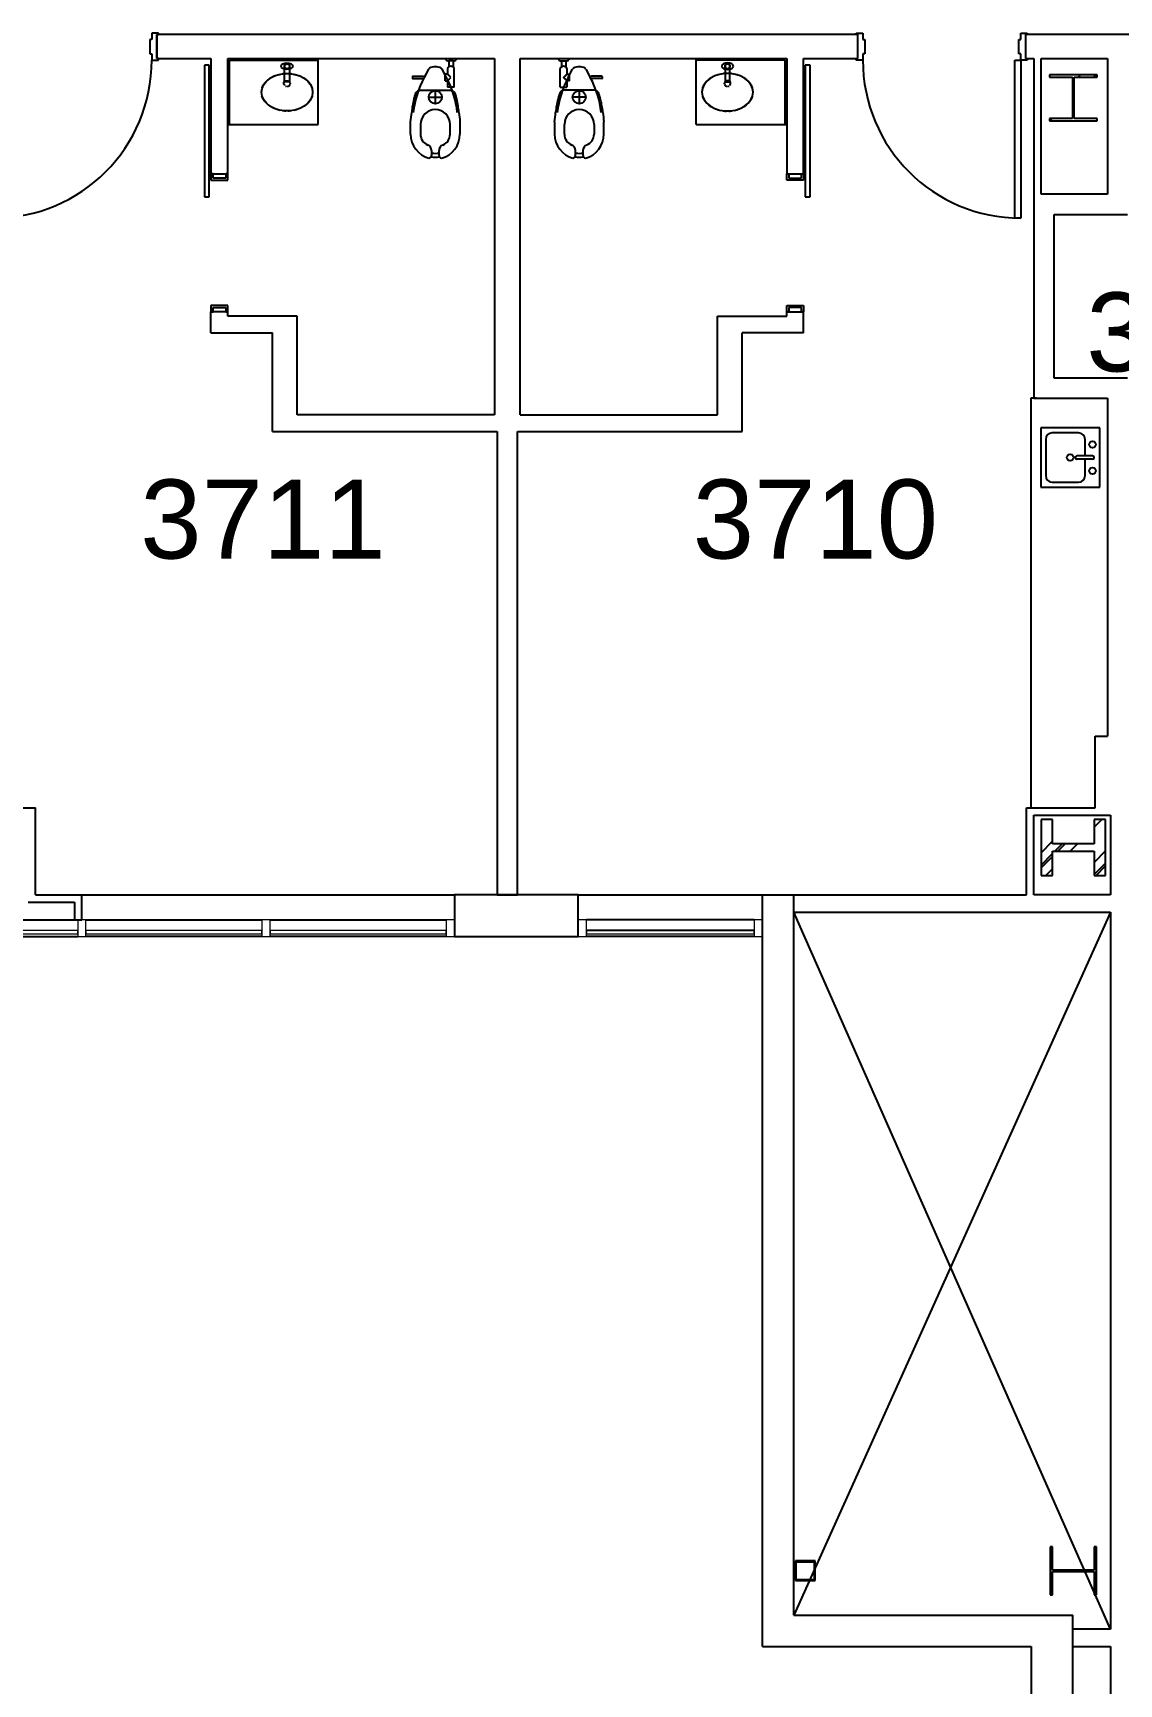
# Model space of a CAD drawing. Header units: inches. Extents: x -1169 to 5569, y -44 to 4300.
# Drawn here: x 1539 to 1869, y 2866 to 3368 of the extents above; entities that cross this region are included whole.
import ezdxf

# ---------------------------------------------------------------- set-up
doc = ezdxf.new("R2010")
doc.units = ezdxf.units.IN
doc.header["$LTSCALE"] = 96
doc.header["$MEASUREMENT"] = 0
for name, color, linetype in [('A-ANNO-ROOM', 4, 'CONTINUOUS'), ('A-COLS', 5, 'CONTINUOUS'), ('A-DOOR', 2, 'CONTINUOUS'), ('A-FLOR-CASE', 3, 'CONTINUOUS'), ('A-FLOR-PFIX', 2, 'CONTINUOUS'), ('A-GLAZ', 2, 'CONTINUOUS'), ('A-SHAFT', 1, 'CONTINUOUS'), ('A-WALL-FULL', 6, 'CONTINUOUS')]:
    doc.layers.add(name, color=color, linetype=linetype)
doc.styles.add('Arial', font='arial.ttf')

msp = doc.modelspace()

# ---------------------------------------------------------------- linework, layer by layer
at = {"layer": 'A-COLS'}
for p, q in [((1862.09, 3354.87), (1847.57, 3354.87)), ((1847.57, 3354.87), (1847.57, 3354.16)), ((1847.57, 3354.16), (1854.61, 3354.16)), ((1854.61, 3354.16), (1854.61, 3341.56)), ((1854.61, 3352.43), (1855.05, 3352.87)), ((1855.05, 3341.56), (1855.05, 3354.16)), ((1855.05, 3354.16), (1862.09, 3354.16)), ((1856.34, 3354.16), (1857.05, 3354.87)), ((1860.95, 3354.16), (1861.66, 3354.87)), ((1862.09, 3354.16), (1862.09, 3354.87)), ((1854.61, 3347.82), (1855.05, 3348.26)), ((1854.61, 3341.56), (1847.57, 3341.56)), ((1847.57, 3341.56), (1847.57, 3340.85)), ((1847.64, 3340.85), (1848.35, 3341.56)), ((1862.09, 3341.56), (1855.05, 3341.56)), ((1862.09, 3340.85), (1862.09, 3341.56)), ((1847.57, 3340.85), (1862.09, 3340.85)), ((1862.04, 3340.85), (1862.09, 3340.9)), ((1848.52, 3128.58), (1845.02, 3128.58)), ((1845.02, 3128.58), (1845.02, 3111.58)), ((1848.52, 3121.17), (1848.52, 3128.58)), ((1864.62, 3128.58), (1861.12, 3128.58)), ((1861.12, 3128.58), (1861.12, 3121.17)), ((1861.12, 3126.25), (1863.45, 3128.58)), ((1864.62, 3111.58), (1864.62, 3128.58)), ((1845.02, 3118.49), (1848.52, 3121.99)), ((1861.12, 3121.17), (1848.52, 3121.17)), ((1849.25, 3118.98), (1851.44, 3121.17)), ((1850.12, 3118.98), (1852.31, 3121.17)), ((1853.85, 3118.98), (1856.04, 3121.17)), ((1845.02, 3114.75), (1848.52, 3118.25)), ((1845.02, 3113.88), (1848.52, 3117.38)), ((1848.52, 3111.58), (1848.52, 3118.98)), ((1848.52, 3118.98), (1861.12, 3118.98)), ((1861.12, 3115.58), (1864.62, 3119.08)), ((1861.12, 3118.98), (1861.12, 3111.58)), ((1861.12, 3111.85), (1864.62, 3115.35)), ((1845.02, 3111.58), (1848.52, 3111.58)), ((1846.45, 3111.58), (1848.52, 3113.65)), ((1861.12, 3111.58), (1864.62, 3111.58)), ((1861.72, 3111.58), (1864.62, 3114.48)), ((1848.53, 2907.59), (1847.82, 2907.59)), ((1847.82, 2907.59), (1847.82, 2893.07)), ((1847.82, 2903.87), (1848.53, 2904.58)), ((1848.53, 2900.55), (1848.53, 2907.59)), ((1861.84, 2907.59), (1861.13, 2907.59)), ((1861.13, 2907.59), (1861.13, 2900.55)), ((1861.13, 2906.52), (1861.84, 2907.23)), ((1861.84, 2893.07), (1861.84, 2907.59)), ((1776.33, 2903.33), (1770.33, 2903.33)), ((1770.33, 2903.33), (1770.33, 2897.33)), ((1770.33, 2902.41), (1770.62, 2902.7)), ((1770.62, 2897.62), (1770.62, 2903.04)), ((1770.62, 2903.04), (1776.04, 2903.04)), ((1770.96, 2903.04), (1771.25, 2903.33)), ((1776.04, 2903.04), (1776.04, 2897.62)), ((1776.33, 2897.33), (1776.33, 2903.33)), ((1861.13, 2900.55), (1848.53, 2900.55)), ((1848.53, 2893.07), (1848.53, 2900.11)), ((1848.53, 2900.11), (1861.13, 2900.11)), ((1854.72, 2900.11), (1855.16, 2900.55)), ((1858.46, 2900.11), (1858.9, 2900.55)), ((1859.33, 2900.11), (1859.77, 2900.55)), ((1861.13, 2902.78), (1861.84, 2903.49)), ((1861.13, 2901.91), (1861.84, 2902.62)), ((1861.13, 2900.11), (1861.13, 2893.07)), ((1770.33, 2897.33), (1776.33, 2897.33)), ((1776.04, 2897.62), (1770.62, 2897.62)), ((1775.91, 2897.33), (1776.33, 2897.74)), ((1861.13, 2898.17), (1861.84, 2898.88)), ((1847.82, 2893.21), (1848.53, 2893.92)), ((1847.82, 2893.07), (1848.53, 2893.07)), ((1861.13, 2893.07), (1861.84, 2893.07))]:
    msp.add_line(p, q, dxfattribs=at)
at = {"layer": 'A-DOOR'}
for p, q in [((1576.7, 3367.58), (1574.7, 3367.58)), ((1574.7, 3367.58), (1574.7, 3365.64)), ((1576.2, 3359.83), (1576.2, 3367.08)), ((1576.2, 3367.08), (1576.7, 3367.08)), ((1576.7, 3367.08), (1576.7, 3367.58)), ((1788.83, 3367.58), (1790.83, 3367.58)), ((1788.83, 3367.08), (1788.83, 3367.58)), ((1789.33, 3367.08), (1788.83, 3367.08)), ((1789.33, 3359.83), (1789.33, 3367.08)), ((1790.83, 3367.58), (1790.83, 3365.64)), ((1838.83, 3367.58), (1840.83, 3367.58)), ((1838.83, 3365.64), (1838.83, 3367.58)), ((1840.33, 3367.08), (1840.33, 3359.83)), ((1840.83, 3367.08), (1840.33, 3367.08)), ((1840.83, 3367.58), (1840.83, 3367.08)), ((1574.7, 3365.64), (1574.08, 3365.64)), ((1574.08, 3365.64), (1574.08, 3361.26)), ((1574.08, 3361.26), (1574.7, 3361.26)), ((1574.7, 3361.26), (1574.7, 3359.33)), ((1790.83, 3365.64), (1791.45, 3365.64)), ((1790.83, 3361.26), (1790.83, 3359.33)), ((1791.45, 3361.26), (1790.83, 3361.26)), ((1791.45, 3365.64), (1791.45, 3361.26)), ((1838.21, 3365.64), (1838.83, 3365.64)), ((1838.21, 3361.26), (1838.21, 3365.64)), ((1838.83, 3361.26), (1838.21, 3361.26)), ((1838.83, 3359.33), (1838.83, 3361.26)), ((1574.7, 3359.33), (1576.7, 3359.33)), ((1576.7, 3359.83), (1576.2, 3359.83)), ((1576.7, 3359.33), (1576.7, 3359.83)), ((1592.2, 3357.83), (1590.7, 3357.83)), ((1590.7, 3357.83), (1590.7, 3317.83)), ((1592.2, 3317.83), (1592.2, 3357.83)), ((1774.83, 3357.83), (1773.33, 3357.83)), ((1773.33, 3357.83), (1773.33, 3317.83)), ((1774.83, 3317.83), (1774.83, 3357.83)), ((1788.83, 3359.83), (1789.33, 3359.83)), ((1788.83, 3359.33), (1788.83, 3359.83)), ((1790.83, 3359.33), (1788.83, 3359.33)), ((1837.08, 3359.33), (1838.83, 3359.33)), ((1837.08, 3311.33), (1837.08, 3359.33)), ((1840.83, 3359.33), (1838.83, 3359.33)), ((1838.83, 3359.33), (1838.83, 3311.33)), ((1840.33, 3359.83), (1840.83, 3359.83)), ((1840.83, 3359.83), (1840.83, 3359.33)), ((1593.33, 3324.83), (1592.7, 3324.83)), ((1592.7, 3324.83), (1592.7, 3322.83)), ((1592.7, 3322.83), (1597.83, 3322.83)), ((1593.33, 3323.45), (1593.33, 3324.83)), ((1597.2, 3323.45), (1593.33, 3323.45)), ((1597.83, 3324.83), (1597.2, 3324.83)), ((1597.2, 3324.83), (1597.2, 3323.45)), ((1597.83, 3322.83), (1597.83, 3324.83)), ((1767.7, 3324.83), (1768.33, 3324.83)), ((1767.7, 3322.83), (1767.7, 3324.83)), ((1772.83, 3322.83), (1767.7, 3322.83)), ((1768.33, 3324.83), (1768.33, 3323.45)), ((1768.33, 3323.45), (1772.2, 3323.45)), ((1772.2, 3324.83), (1772.83, 3324.83)), ((1772.2, 3323.45), (1772.2, 3324.83)), ((1772.83, 3324.83), (1772.83, 3322.83)), ((1590.7, 3317.83), (1592.2, 3317.83)), ((1773.33, 3317.83), (1774.83, 3317.83)), ((1838.83, 3311.33), (1837.08, 3311.33)), ((1597.83, 3284.83), (1592.7, 3284.83)), ((1592.7, 3284.83), (1592.7, 3282.83)), ((1592.7, 3282.83), (1593.33, 3282.83)), ((1593.33, 3282.83), (1593.33, 3284.2)), ((1593.33, 3284.2), (1597.2, 3284.2)), ((1597.2, 3284.2), (1597.2, 3282.83)), ((1597.2, 3282.83), (1597.83, 3282.83)), ((1597.83, 3282.83), (1597.83, 3284.83)), ((1767.7, 3282.83), (1767.7, 3284.83)), ((1767.7, 3284.83), (1772.83, 3284.83)), ((1768.33, 3282.83), (1767.7, 3282.83)), ((1772.2, 3284.2), (1768.33, 3284.2)), ((1768.33, 3284.2), (1768.33, 3282.83)), ((1772.2, 3282.83), (1772.2, 3284.2)), ((1772.83, 3282.83), (1772.2, 3282.83)), ((1772.83, 3284.83), (1772.83, 3282.83))]:
    msp.add_line(p, q, dxfattribs=at)
for centre, start, end in [((1526.7, 3359.33), 270, 0), ((1838.83, 3359.33), 180, 270)]:
    msp.add_arc(centre, 48, start, end, dxfattribs=at)
at = {"layer": 'A-FLOR-CASE'}
for p, q in [((1843.58, 3256.58), (1841.95, 3256.58)), ((1841.95, 3256.58), (1841.95, 3132.14)), ((1865.2, 3256.58), (1865.2, 3156.14))]:
    msp.add_line(p, q, dxfattribs=at)
at = {"layer": 'A-FLOR-PFIX'}
for p, q in [((1598.33, 3339.83), (1598.33, 3359.33)), ((1598.33, 3359.33), (1625.33, 3359.33)), ((1615.08, 3352.72), (1615.08, 3357.47)), ((1616.58, 3357.47), (1616.58, 3352.72)), ((1625.33, 3339.83), (1625.33, 3359.83)), ((1658.85, 3356.55), (1657.52, 3354.08)), ((1664.26, 3354.08), (1662.93, 3356.55)), ((1664.09, 3359.83), (1664.09, 3359.47)), ((1664.64, 3356.83), (1664.64, 3355.08)), ((1665.02, 3359.08), (1665.02, 3357.26)), ((1666.27, 3359.08), (1665.02, 3359.08)), ((1666.27, 3359.08), (1666.27, 3357.26)), ((1666.64, 3351.08), (1666.64, 3356.83)), ((1667.2, 3359.83), (1667.2, 3359.47)), ((1698.34, 3359.83), (1698.34, 3359.47)), ((1698.89, 3351.08), (1698.89, 3356.83)), ((1699.27, 3359.08), (1699.27, 3357.26)), ((1699.27, 3359.08), (1700.52, 3359.08)), ((1700.52, 3359.08), (1700.52, 3357.26)), ((1700.89, 3356.83), (1700.89, 3355.08)), ((1701.27, 3354.08), (1702.6, 3356.55)), ((1701.45, 3359.83), (1701.45, 3359.47)), ((1706.68, 3356.55), (1708.01, 3354.08)), ((1740.2, 3339.83), (1740.2, 3359.83)), ((1767.2, 3359.33), (1740.2, 3359.33)), ((1748.95, 3357.47), (1748.95, 3352.72)), ((1750.45, 3352.72), (1750.45, 3357.47)), ((1767.2, 3339.83), (1767.2, 3359.33)), ((1608.22, 3350.77), (1608.72, 3351.9)), ((1608.72, 3351.9), (1609.53, 3352.94)), ((1609.53, 3352.94), (1610.62, 3353.83)), ((1610.62, 3353.83), (1611.94, 3354.53)), ((1611.94, 3354.53), (1613.42, 3355.02)), ((1613.42, 3355.02), (1615.01, 3355.26)), ((1614.87, 3352.55), (1615.05, 3352.9)), ((1614.87, 3352.07), (1614.87, 3352.55)), ((1615.15, 3351.59), (1614.87, 3352.07)), ((1615.01, 3355.26), (1616.64, 3355.26)), ((1615.05, 3352.9), (1615.22, 3353.04)), ((1616.58, 3352.72), (1615.08, 3352.72)), ((1615.22, 3353.04), (1616.14, 3353.03)), ((1616.14, 3353.03), (1616.66, 3352.67)), ((1616.64, 3355.26), (1618.23, 3355.02)), ((1616.66, 3352.67), (1616.82, 3352.27)), ((1616.82, 3352.27), (1616.81, 3352.12)), ((1618.23, 3355.02), (1619.72, 3354.53)), ((1619.72, 3354.53), (1621.03, 3353.83)), ((1621.03, 3353.83), (1622.12, 3352.94)), ((1622.12, 3352.94), (1622.94, 3351.9)), ((1622.94, 3351.9), (1623.44, 3350.77)), ((1653.93, 3354.35), (1653.93, 3353.8)), ((1654.03, 3354.43), (1657.18, 3354.43)), ((1654.03, 3353.72), (1657.18, 3353.72)), ((1657.79, 3354.69), (1657.79, 3354.58)), ((1663.93, 3355.13), (1663.69, 3355.13)), ((1664.64, 3355.08), (1663.89, 3355.08)), ((1663.89, 3354.94), (1663.89, 3355.08)), ((1663.89, 3354.78), (1663.89, 3354.94)), ((1663.89, 3354.34), (1663.89, 3354.78)), ((1663.89, 3353.82), (1663.89, 3354.34)), ((1663.89, 3353.58), (1663.89, 3353.82)), ((1663.89, 3353.37), (1663.89, 3353.58)), ((1663.89, 3353.08), (1663.89, 3353.37)), ((1663.89, 3353.08), (1664.64, 3353.08)), ((1664.64, 3353.08), (1664.64, 3351.08)), ((1664.77, 3351.08), (1664.64, 3351.08)), ((1665.14, 3351.08), (1664.77, 3351.08)), ((1665.38, 3351.08), (1665.14, 3351.08)), ((1665.64, 3351.08), (1665.38, 3351.08)), ((1665.9, 3351.08), (1665.64, 3351.08)), ((1666.35, 3351.08), (1665.9, 3351.08)), ((1666.64, 3351.08), (1666.35, 3351.08)), ((1698.89, 3351.08), (1699.18, 3351.08)), ((1699.18, 3351.08), (1699.63, 3351.08)), ((1699.63, 3351.08), (1699.89, 3351.08)), ((1699.89, 3351.08), (1700.15, 3351.08)), ((1700.15, 3351.08), (1700.39, 3351.08)), ((1700.39, 3351.08), (1700.76, 3351.08)), ((1700.76, 3351.08), (1700.89, 3351.08)), ((1700.89, 3355.08), (1701.64, 3355.08)), ((1701.64, 3353.08), (1700.89, 3353.08)), ((1700.89, 3353.08), (1700.89, 3351.08)), ((1701.6, 3355.13), (1701.84, 3355.13)), ((1701.64, 3354.94), (1701.64, 3355.08)), ((1701.64, 3354.78), (1701.64, 3354.94)), ((1701.64, 3354.34), (1701.64, 3354.78)), ((1701.64, 3353.82), (1701.64, 3354.34)), ((1701.64, 3353.58), (1701.64, 3353.82)), ((1701.64, 3353.37), (1701.64, 3353.58)), ((1701.64, 3353.08), (1701.64, 3353.37)), ((1707.74, 3354.69), (1707.74, 3354.58)), ((1711.5, 3354.43), (1708.35, 3354.43)), ((1711.5, 3353.72), (1708.35, 3353.72)), ((1711.6, 3354.35), (1711.6, 3353.8)), ((1742.59, 3351.9), (1742.09, 3350.77)), ((1743.41, 3352.94), (1742.59, 3351.9)), ((1744.5, 3353.83), (1743.41, 3352.94)), ((1745.81, 3354.53), (1744.5, 3353.83)), ((1747.3, 3355.02), (1745.81, 3354.53)), ((1748.89, 3355.26), (1747.3, 3355.02)), ((1748.87, 3352.67), (1748.71, 3352.27)), ((1748.71, 3352.27), (1748.72, 3352.12)), ((1749.39, 3353.03), (1748.87, 3352.67)), ((1750.52, 3355.26), (1748.89, 3355.26)), ((1748.95, 3352.72), (1750.45, 3352.72)), ((1750.31, 3353.04), (1749.39, 3353.03)), ((1750.48, 3352.9), (1750.31, 3353.04)), ((1750.38, 3351.59), (1750.66, 3352.07)), ((1750.66, 3352.55), (1750.48, 3352.9)), ((1752.11, 3355.02), (1750.52, 3355.26)), ((1750.66, 3352.07), (1750.66, 3352.55)), ((1753.59, 3354.53), (1752.11, 3355.02)), ((1754.91, 3353.83), (1753.59, 3354.53)), ((1756, 3352.94), (1754.91, 3353.83)), ((1756.81, 3351.9), (1756, 3352.94)), ((1757.31, 3350.77), (1756.81, 3351.9)), ((1608.05, 3349.58), (1608.22, 3350.77)), ((1608.22, 3348.39), (1608.05, 3349.58)), ((1608.27, 3348.21), (1608.2, 3348.46)), ((1608.72, 3347.25), (1608.22, 3348.39)), ((1609.53, 3346.22), (1608.72, 3347.25)), ((1610.62, 3345.33), (1609.53, 3346.22)), ((1622.12, 3346.22), (1621.03, 3345.33)), ((1622.94, 3347.25), (1622.12, 3346.22)), ((1623.44, 3348.39), (1622.94, 3347.25)), ((1623.46, 3348.46), (1623.38, 3348.21)), ((1623.44, 3350.77), (1623.61, 3349.58)), ((1623.61, 3349.58), (1623.44, 3348.39)), ((1656.33, 3350.18), (1665.45, 3350.18)), ((1658.89, 3348.08), (1662.89, 3348.08)), ((1660.89, 3350.08), (1660.89, 3346.08)), ((1709.2, 3350.18), (1700.08, 3350.18)), ((1706.64, 3348.08), (1702.64, 3348.08)), ((1704.64, 3350.08), (1704.64, 3346.08)), ((1742.09, 3350.77), (1741.92, 3349.58)), ((1741.92, 3349.58), (1742.09, 3348.39)), ((1742.07, 3348.46), (1742.15, 3348.21)), ((1742.09, 3348.39), (1742.59, 3347.25)), ((1742.59, 3347.25), (1743.41, 3346.22)), ((1743.41, 3346.22), (1744.5, 3345.33)), ((1754.91, 3345.33), (1756, 3346.22)), ((1756, 3346.22), (1756.81, 3347.25)), ((1756.81, 3347.25), (1757.31, 3348.39)), ((1757.26, 3348.21), (1757.33, 3348.46)), ((1757.48, 3349.58), (1757.31, 3350.77)), ((1757.31, 3348.39), (1757.48, 3349.58)), ((1611.94, 3344.62), (1610.62, 3345.33)), ((1613.42, 3344.14), (1611.94, 3344.62)), ((1615.01, 3343.89), (1613.42, 3344.14)), ((1616.64, 3343.89), (1615.01, 3343.89)), ((1618.23, 3344.14), (1616.64, 3343.89)), ((1619.72, 3344.62), (1618.23, 3344.14)), ((1621.03, 3345.33), (1619.72, 3344.62)), ((1744.5, 3345.33), (1745.81, 3344.62)), ((1745.81, 3344.62), (1747.3, 3344.14)), ((1747.3, 3344.14), (1748.89, 3343.89)), ((1748.89, 3343.89), (1750.52, 3343.89)), ((1750.52, 3343.89), (1752.11, 3344.14)), ((1752.11, 3344.14), (1753.59, 3344.62)), ((1753.59, 3344.62), (1754.91, 3345.33)), ((1597.83, 3339.83), (1625.33, 3339.83)), ((1653.39, 3336.83), (1653.39, 3340.56)), ((1656.39, 3339.83), (1656.39, 3336.83)), ((1665.39, 3336.83), (1665.39, 3339.83)), ((1668.39, 3340.56), (1668.39, 3336.83)), ((1697.14, 3340.56), (1697.14, 3336.83)), ((1700.14, 3336.83), (1700.14, 3339.83)), ((1709.14, 3339.83), (1709.14, 3336.83)), ((1712.14, 3336.83), (1712.14, 3340.56)), ((1740.2, 3339.83), (1767.7, 3339.83)), ((1659.75, 3331.87), (1659.75, 3330.37)), ((1662.03, 3330.37), (1662.03, 3331.87)), ((1703.5, 3330.37), (1703.5, 3331.87)), ((1705.78, 3331.87), (1705.78, 3330.37)), ((1862.92, 3247.58), (1844.92, 3247.58)), ((1844.92, 3247.58), (1844.92, 3229.58)), ((1856.42, 3246.08), (1848.42, 3246.08)), ((1862.92, 3229.58), (1862.92, 3247.58)), ((1846.42, 3244.08), (1846.42, 3233.08)), ((1858.42, 3239.08), (1858.42, 3244.08)), ((1860.67, 3239.08), (1855.92, 3239.08)), ((1860.67, 3238.08), (1855.92, 3238.08)), ((1858.42, 3233.08), (1858.42, 3238.08)), ((1848.42, 3231.08), (1856.42, 3231.08)), ((1844.92, 3229.58), (1862.92, 3229.58))]:
    msp.add_line(p, q, dxfattribs=at)
for centre, radius in [((1615.83, 3357.47), 0.75), ((1749.7, 3357.47), 0.75), ((1660.89, 3348.08), 2), ((1704.64, 3348.08), 2), ((1860.67, 3242.58), 1), ((1853.83, 3238.58), 1), ((1860.67, 3234.58), 1)]:
    msp.add_circle(centre, radius, dxfattribs=at)
for centre, radius, start, end in [((1659.73, 3356.08), 1, 129.5594, 151.7358), ((1660.89, 3353.65), 3.67, 60.8866, 119.3), ((1662.05, 3356.08), 1, 28.2642, 50.968), ((1664.44, 3359.52), 0.358, 188.7178, 253.2822), ((1665.02, 3361.44), 2.36, 253.2822, 270), ((1665.64, 3356.34), 1.12, 26.3464, 153.5621), ((1666.27, 3361.44), 2.36, 270, 286.7178), ((1666.84, 3359.52), 0.358, 286.7178, 351.2822), ((1698.69, 3359.52), 0.358, 188.7178, 253.2822), ((1699.27, 3361.44), 2.36, 253.2822, 270), ((1699.89, 3356.34), 1.12, 26.4379, 153.6536), ((1700.52, 3361.44), 2.36, 270, 286.7178), ((1701.09, 3359.52), 0.358, 286.7178, 351.2822), ((1703.48, 3356.08), 1, 129.032, 151.7358), ((1704.64, 3353.65), 3.67, 60.7, 119.1134), ((1705.8, 3356.08), 1, 28.2642, 50.4406), ((1615.83, 3352.33), 1, 242.4389, 260.9999), ((1615.83, 3352.33), 1, 271.4853, 342), ((1654.04, 3354.32), 0.116, 96.3864, 161.6136), ((1654.04, 3353.84), 0.116, 198.3864, 263.6136), ((1683.32, 3340.21), 29.29, 151.7358, 173.7352), ((1657.17, 3354.26), 0.173, 32.9352, 88.9352), ((1657.17, 3353.9), 0.173, 271.0648, 327.0648), ((1657.42, 3354.46), 0.149, 228.6602, 311.3398), ((1657.42, 3353.69), 0.149, 92.3253, 131.3398), ((1657.9, 3353.92), 0.58, 106.8881, 131.3398), ((1658.21, 3354.43), 0.488, 125.7408, 148.3112), ((1663.71, 3354.88), 0.33, 35.0019, 47.2424), ((1638.46, 3340.21), 29.29, 6.2648, 28.2642), ((1727.07, 3340.21), 29.29, 151.7358, 173.7352), ((1701.82, 3354.88), 0.33, 132.7576, 144.9981), ((1707.32, 3354.43), 0.488, 31.6888, 54.2592), ((1707.63, 3353.92), 0.58, 48.6602, 73.1119), ((1708.11, 3354.46), 0.149, 228.6602, 311.3398), ((1682.21, 3340.21), 29.29, 6.2648, 28.2642), ((1708.11, 3353.69), 0.149, 48.6602, 87.6747), ((1708.36, 3354.26), 0.173, 91.0648, 147.0648), ((1708.36, 3353.9), 0.173, 212.9352, 268.9352), ((1711.49, 3354.32), 0.116, 18.3864, 83.6136), ((1711.49, 3353.84), 0.116, 276.3864, 341.6136), ((1749.7, 3352.33), 1, 198, 268.5147), ((1749.7, 3352.33), 1, 279.0001, 297.5611), ((1683.32, 3340.21), 29.79, 166.1737, 173.7352), ((1638.46, 3340.21), 29.79, 6.2648, 13.8263), ((1727.07, 3340.21), 29.79, 166.1737, 173.7352), ((1682.21, 3340.21), 29.79, 6.2648, 13.8263), ((1394.97, 3370.4), 260.14, 353.4139, 354.0565), ((1660.89, 3339.83), 4.5, 0, 180), ((1926.81, 3370.4), 260.14, 185.9435, 186.5861), ((1438.72, 3370.4), 260.14, 353.4139, 354.0565), ((1704.64, 3339.83), 4.5, 0, 180), ((1970.56, 3370.4), 260.14, 185.9435, 186.5861), ((1660.89, 3336.83), 7.5, 180, 255.1121), ((1659.94, 3336.83), 3.55, 180, 248.2237), ((1660.89, 3336.83), 7.5, 284.8879, 0), ((1661.84, 3336.83), 3.55, 291.7763, 0), ((1704.64, 3336.83), 7.5, 180, 255.1121), ((1703.69, 3336.83), 3.55, 180, 248.2237), ((1704.64, 3336.83), 7.5, 284.8879, 0), ((1705.59, 3336.83), 3.55, 291.7763, 0), ((1657.96, 3331.87), 1.79, 0, 68.2237), ((1660.89, 3337.46), 6.45, 259.8161, 280.1839), ((1663.82, 3331.87), 1.79, 111.7763, 180), ((1701.71, 3331.87), 1.79, 0, 68.2237), ((1704.64, 3337.46), 6.45, 259.8161, 280.1839), ((1707.57, 3331.87), 1.79, 111.7763, 180), ((1658.96, 3330.37), 0.787, 270, 0), ((1660.89, 3336.83), 7, 259.5998, 280.4002), ((1662.82, 3330.37), 0.787, 180, 270), ((1702.71, 3330.37), 0.787, 270, 0), ((1704.64, 3336.83), 7, 259.5998, 280.4002), ((1706.57, 3330.37), 0.787, 180, 270), ((1848.42, 3244.08), 2, 90, 180), ((1856.42, 3244.08), 2, 0, 90), ((1855.92, 3238.58), 0.5, 90, 270), ((1860.67, 3238.58), 0.5, 270, 90), ((1848.42, 3233.08), 2, 180, 270), ((1856.42, 3233.08), 2, 270, 0)]:
    msp.add_arc(centre, radius, start, end, dxfattribs=at)
msp.add_ellipse((1615.79, 3357.48), major_axis=(-1.75, 0), ratio=0.571429, dxfattribs=at)
at = {"layer": 'A-FLOR-PFIX', "extrusion": (0, 0, -1)}
for centre, major_axis, ratio, start_param, end_param in [((1749.74, 3357.48), (-1.75, 0), 0.571429, 3.141593, 9.424778), ((1702.66, 3354.93), (-1.12, 0), 0.5, 0.260484, 0.3552)]:
    msp.add_ellipse(centre, major_axis=major_axis, ratio=ratio, start_param=start_param, end_param=end_param, dxfattribs=at)
at = {"layer": 'A-FLOR-PFIX'}
msp.add_ellipse((1662.87, 3354.93), major_axis=(1.12, 0), ratio=0.5, start_param=0.260484, end_param=0.3552, dxfattribs=at)
for points, knots in [([(1608.23, 3350.82), (1608.24, 3350.85), (1608.37, 3351.24), (1608.55, 3351.63), (1608.76, 3351.97)], [0.2243995, 0.2243995, 0.2243995, 0.2243995, 0.241661, 0.4416618, 0.4416618, 0.4416618, 0.4416618]), ([(1608.79, 3352.01), (1608.83, 3352.06), (1609.07, 3352.42), (1609.36, 3352.77), (1609.64, 3353.04)], [0.448799, 0.448799, 0.448799, 0.448799, 0.4833219, 0.6611047, 0.6611047, 0.6611047, 0.6611047]), ([(1609.95, 3353.32), (1609.95, 3353.32), (1610.21, 3353.54), (1610.5, 3353.75), (1610.81, 3353.94)], [0.7248008, 0.7248008, 0.7248008, 0.7248008, 0.7249829, 0.878323, 0.878323, 0.878323, 0.878323]), ([(1611.27, 3354.21), (1611.3, 3354.22), (1611.59, 3354.38), (1611.91, 3354.52), (1612.21, 3354.64)], [0.9529552, 0.9529552, 0.9529552, 0.9529552, 0.9666439, 1.0936537, 1.0936537, 1.0936537, 1.0936537]), ([(1612.81, 3354.85), (1612.88, 3354.87), (1613.2, 3354.96), (1613.52, 3355.04), (1613.78, 3355.09)], [1.1785276, 1.1785276, 1.1785276, 1.1785276, 1.2083049, 1.3082295, 1.3082295, 1.3082295, 1.3082295]), ([(1614.49, 3355.21), (1614.61, 3355.23), (1614.94, 3355.26), (1615.26, 3355.28), (1615.45, 3355.29)], [1.4001113, 1.4001113, 1.4001113, 1.4001113, 1.4499658, 1.523624, 1.523624, 1.523624, 1.523624]), ([(1616.2, 3355.29), (1616.39, 3355.28), (1616.72, 3355.26), (1617.04, 3355.23), (1617.17, 3355.21)], [1.6179686, 1.6179686, 1.6179686, 1.6179686, 1.6916268, 1.7414813, 1.7414813, 1.7414813, 1.7414813]), ([(1617.88, 3355.09), (1618.13, 3355.04), (1618.46, 3354.96), (1618.77, 3354.87), (1618.84, 3354.85)], [1.8333632, 1.8333632, 1.8333632, 1.8333632, 1.9332878, 1.963065, 1.963065, 1.963065, 1.963065]), ([(1619.45, 3354.64), (1619.74, 3354.52), (1620.06, 3354.38), (1620.36, 3354.22), (1620.39, 3354.21)], [2.0479389, 2.0479389, 2.0479389, 2.0479389, 2.1749488, 2.1886374, 2.1886374, 2.1886374, 2.1886374]), ([(1620.85, 3353.94), (1621.16, 3353.75), (1621.45, 3353.54), (1621.7, 3353.32), (1621.7, 3353.32)], [2.2632696, 2.2632696, 2.2632696, 2.2632696, 2.4166097, 2.4167919, 2.4167919, 2.4167919, 2.4167919]), ([(1622.02, 3353.04), (1622.3, 3352.77), (1622.58, 3352.42), (1622.84, 3352.07), (1622.88, 3352.01)], [2.480488, 2.480488, 2.480488, 2.480488, 2.6582707, 2.6927937, 2.6927937, 2.6927937, 2.6927937]), ([(1622.89, 3351.97), (1623.11, 3351.63), (1623.32, 3351.24), (1623.41, 3350.85), (1623.42, 3350.82)], [2.6999308, 2.6999308, 2.6999308, 2.6999308, 2.8999317, 2.9171932, 2.9171932, 2.9171932, 2.9171932]), ([(1664.64, 3353.08), (1664.64, 3353.08), (1664.65, 3353.08), (1664.66, 3353.1), (1664.68, 3353.11), (1664.69, 3353.13), (1664.72, 3353.16), (1664.75, 3353.18), (1664.77, 3353.21), (1664.81, 3353.24), (1664.84, 3353.28), (1664.88, 3353.31), (1664.9, 3353.34), (1664.92, 3353.35)], [0, 0, 0, 0, 0.0714286, 0.1071429, 0.1428571, 0.1785714, 0.2142857, 0.25, 0.2857143, 0.3214286, 0.3571429, 0.3928571, 0.4285713, 0.4285713, 0.4285713, 0.4285713]), ([(1664.86, 3354.86), (1664.85, 3354.87), (1664.83, 3354.89), (1664.8, 3354.92), (1664.77, 3354.95), (1664.75, 3354.97), (1664.72, 3355), (1664.69, 3355.02), (1664.68, 3355.04), (1664.67, 3355.05)], [0.625, 0.625, 0.625, 0.625, 0.65625, 0.6875, 0.71875, 0.75, 0.78125, 0.8125, 0.8749999, 0.8749999, 0.8749999, 0.8749999]), ([(1664.99, 3354.72), (1664.98, 3354.73), (1664.96, 3354.76), (1664.92, 3354.79), (1664.89, 3354.83), (1664.87, 3354.85), (1664.86, 3354.86)], [0.5000002, 0.5000002, 0.5000002, 0.5000002, 0.53125, 0.5625, 0.59375, 0.625, 0.625, 0.625, 0.625]), ([(1664.92, 3353.35), (1664.93, 3353.37), (1664.95, 3353.39), (1665.01, 3353.45), (1665.05, 3353.49), (1665.08, 3353.52)], [0.4285714, 0.4285714, 0.4285714, 0.4285714, 0.4642857, 0.5, 0.5714284, 0.5714284, 0.5714284, 0.5714284]), ([(1665.15, 3354.57), (1665.12, 3354.6), (1665.08, 3354.64), (1665.03, 3354.69), (1665.01, 3354.71), (1664.99, 3354.72)], [0.375, 0.375, 0.375, 0.375, 0.4375, 0.46875, 0.5, 0.5, 0.5, 0.5]), ([(1665.08, 3353.52), (1665.09, 3353.53), (1665.12, 3353.56), (1665.18, 3353.62), (1665.23, 3353.67), (1665.26, 3353.7)], [0.5714286, 0.5714286, 0.5714286, 0.5714286, 0.6071429, 0.6428571, 0.7142855, 0.7142855, 0.7142855, 0.7142855]), ([(1665.31, 3354.41), (1665.28, 3354.44), (1665.23, 3354.49), (1665.17, 3354.55), (1665.15, 3354.57)], [0.25, 0.25, 0.25, 0.25, 0.3125, 0.375, 0.375, 0.375, 0.375]), ([(1700.22, 3354.41), (1700.25, 3354.44), (1700.31, 3354.49), (1700.36, 3354.55), (1700.38, 3354.57)], [0.25, 0.25, 0.25, 0.25, 0.3125, 0.375, 0.375, 0.375, 0.375]), ([(1700.45, 3353.52), (1700.44, 3353.53), (1700.41, 3353.56), (1700.35, 3353.62), (1700.3, 3353.67), (1700.27, 3353.7)], [0.5714286, 0.5714286, 0.5714286, 0.5714286, 0.6071429, 0.6428571, 0.7142855, 0.7142855, 0.7142855, 0.7142855]), ([(1700.38, 3354.57), (1700.41, 3354.6), (1700.45, 3354.64), (1700.5, 3354.69), (1700.52, 3354.71), (1700.54, 3354.72)], [0.375, 0.375, 0.375, 0.375, 0.4375, 0.46875, 0.5, 0.5, 0.5, 0.5]), ([(1700.62, 3353.35), (1700.6, 3353.37), (1700.58, 3353.39), (1700.52, 3353.45), (1700.48, 3353.49), (1700.45, 3353.52)], [0.4285714, 0.4285714, 0.4285714, 0.4285714, 0.4642857, 0.5, 0.5714284, 0.5714284, 0.5714284, 0.5714284]), ([(1700.54, 3354.72), (1700.55, 3354.73), (1700.57, 3354.76), (1700.61, 3354.79), (1700.64, 3354.83), (1700.66, 3354.85), (1700.67, 3354.86)], [0.5000002, 0.5000002, 0.5000002, 0.5000002, 0.53125, 0.5625, 0.59375, 0.625, 0.625, 0.625, 0.625]), ([(1700.89, 3353.08), (1700.89, 3353.08), (1700.88, 3353.08), (1700.87, 3353.1), (1700.85, 3353.11), (1700.84, 3353.13), (1700.81, 3353.16), (1700.78, 3353.18), (1700.76, 3353.21), (1700.72, 3353.24), (1700.69, 3353.28), (1700.65, 3353.31), (1700.63, 3353.34), (1700.62, 3353.35)], [0, 0, 0, 0, 0.0714286, 0.1071429, 0.1428571, 0.1785714, 0.2142857, 0.25, 0.2857143, 0.3214286, 0.3571429, 0.3928571, 0.4285713, 0.4285713, 0.4285713, 0.4285713]), ([(1700.67, 3354.86), (1700.68, 3354.87), (1700.7, 3354.89), (1700.73, 3354.92), (1700.76, 3354.95), (1700.79, 3354.97), (1700.81, 3355), (1700.84, 3355.02), (1700.85, 3355.04), (1700.86, 3355.05)], [0.625, 0.625, 0.625, 0.625, 0.65625, 0.6875, 0.71875, 0.75, 0.78125, 0.8125, 0.8749999, 0.8749999, 0.8749999, 0.8749999]), ([(1742.64, 3351.97), (1742.42, 3351.63), (1742.21, 3351.24), (1742.12, 3350.85), (1742.11, 3350.82)], [2.6999308, 2.6999308, 2.6999308, 2.6999308, 2.8999317, 2.9171932, 2.9171932, 2.9171932, 2.9171932]), ([(1743.51, 3353.04), (1743.23, 3352.77), (1742.95, 3352.42), (1742.7, 3352.07), (1742.65, 3352.01)], [2.480488, 2.480488, 2.480488, 2.480488, 2.6582707, 2.6927937, 2.6927937, 2.6927937, 2.6927937]), ([(1744.68, 3353.94), (1744.37, 3353.75), (1744.08, 3353.54), (1743.83, 3353.32), (1743.83, 3353.32)], [2.2632696, 2.2632696, 2.2632696, 2.2632696, 2.4166097, 2.4167919, 2.4167919, 2.4167919, 2.4167919]), ([(1746.08, 3354.64), (1745.79, 3354.52), (1745.47, 3354.38), (1745.17, 3354.22), (1745.14, 3354.21)], [2.0479389, 2.0479389, 2.0479389, 2.0479389, 2.1749488, 2.1886374, 2.1886374, 2.1886374, 2.1886374]), ([(1747.65, 3355.09), (1747.4, 3355.04), (1747.07, 3354.96), (1746.76, 3354.87), (1746.69, 3354.85)], [1.8333632, 1.8333632, 1.8333632, 1.8333632, 1.9332878, 1.963065, 1.963065, 1.963065, 1.963065]), ([(1749.33, 3355.29), (1749.14, 3355.28), (1748.81, 3355.26), (1748.49, 3355.23), (1748.36, 3355.21)], [1.6179686, 1.6179686, 1.6179686, 1.6179686, 1.6916268, 1.7414813, 1.7414813, 1.7414813, 1.7414813]), ([(1751.05, 3355.21), (1750.92, 3355.23), (1750.59, 3355.26), (1750.27, 3355.28), (1750.08, 3355.29)], [1.4001113, 1.4001113, 1.4001113, 1.4001113, 1.4499658, 1.523624, 1.523624, 1.523624, 1.523624]), ([(1752.72, 3354.85), (1752.65, 3354.87), (1752.33, 3354.96), (1752.01, 3355.04), (1751.75, 3355.09)], [1.1785276, 1.1785276, 1.1785276, 1.1785276, 1.2083049, 1.3082295, 1.3082295, 1.3082295, 1.3082295]), ([(1754.26, 3354.21), (1754.24, 3354.22), (1753.94, 3354.38), (1753.62, 3354.52), (1753.32, 3354.64)], [0.9529552, 0.9529552, 0.9529552, 0.9529552, 0.9666439, 1.0936537, 1.0936537, 1.0936537, 1.0936537]), ([(1755.58, 3353.32), (1755.58, 3353.32), (1755.32, 3353.54), (1755.03, 3353.75), (1754.73, 3353.94)], [0.7248008, 0.7248008, 0.7248008, 0.7248008, 0.7249829, 0.878323, 0.878323, 0.878323, 0.878323]), ([(1756.74, 3352.01), (1756.71, 3352.06), (1756.46, 3352.42), (1756.17, 3352.77), (1755.89, 3353.04)], [0.448799, 0.448799, 0.448799, 0.448799, 0.4833219, 0.6611047, 0.6611047, 0.6611047, 0.6611047]), ([(1757.3, 3350.82), (1757.29, 3350.85), (1757.16, 3351.24), (1756.98, 3351.63), (1756.77, 3351.97)], [0.2243995, 0.2243995, 0.2243995, 0.2243995, 0.241661, 0.4416618, 0.4416618, 0.4416618, 0.4416618]), ([(1608.76, 3347.19), (1608.55, 3347.53), (1608.34, 3347.91), (1608.25, 3348.31), (1608.24, 3348.34)], [5.8415235, 5.8415235, 5.8415235, 5.8415235, 6.0415243, 6.0587858, 6.0587858, 6.0587858, 6.0587858]), ([(1609.64, 3346.12), (1609.36, 3346.39), (1609.08, 3346.73), (1608.82, 3347.09), (1608.78, 3347.15)], [5.6220806, 5.6220806, 5.6220806, 5.6220806, 5.7998634, 5.8343864, 5.8343864, 5.8343864, 5.8343864]), ([(1622.87, 3347.15), (1622.83, 3347.09), (1622.59, 3346.73), (1622.3, 3346.39), (1622.02, 3346.12)], [3.5903916, 3.5903916, 3.5903916, 3.5903916, 3.6249146, 3.8026973, 3.8026973, 3.8026973, 3.8026973]), ([(1623.42, 3348.34), (1623.41, 3348.31), (1623.29, 3347.91), (1623.11, 3347.53), (1622.89, 3347.19)], [3.3659921, 3.3659921, 3.3659921, 3.3659921, 3.3832536, 3.5832545, 3.5832545, 3.5832545, 3.5832545]), ([(1654.9, 3349.13), (1654.94, 3349.25), (1655.01, 3349.42), (1655.16, 3349.63), (1655.29, 3349.77), (1655.43, 3349.89), (1655.65, 3350.03), (1655.94, 3350.15), (1656.2, 3350.18), (1656.33, 3350.18)], [0, 0, 0, 0, 0.2, 0.3, 0.4, 0.5, 0.6, 0.8, 1, 1, 1, 1]), ([(1665.45, 3350.18), (1665.58, 3350.18), (1665.77, 3350.16), (1666.01, 3350.08), (1666.17, 3350), (1666.31, 3349.92), (1666.4, 3349.84), (1666.47, 3349.78), (1666.54, 3349.72), (1666.62, 3349.63), (1666.7, 3349.51), (1666.8, 3349.35), (1666.85, 3349.22), (1666.88, 3349.13)], [0, 0, 0, 0, 0.2, 0.3, 0.4, 0.475, 0.55, 0.5875, 0.625, 0.7, 0.775, 0.85, 1, 1, 1, 1]), ([(1700.08, 3350.18), (1699.95, 3350.18), (1699.76, 3350.16), (1699.52, 3350.08), (1699.36, 3350), (1699.22, 3349.92), (1699.13, 3349.84), (1699.06, 3349.78), (1698.99, 3349.72), (1698.91, 3349.63), (1698.83, 3349.51), (1698.73, 3349.35), (1698.68, 3349.22), (1698.65, 3349.13)], [0, 0, 0, 0, 0.2, 0.3, 0.4, 0.475, 0.55, 0.5875, 0.625, 0.7, 0.775, 0.85, 1, 1, 1, 1]), ([(1710.63, 3349.13), (1710.59, 3349.25), (1710.52, 3349.42), (1710.37, 3349.63), (1710.24, 3349.77), (1710.1, 3349.89), (1709.88, 3350.03), (1709.59, 3350.15), (1709.33, 3350.18), (1709.2, 3350.18)], [0, 0, 0, 0, 0.2, 0.3, 0.4, 0.5, 0.6, 0.8, 1, 1, 1, 1]), ([(1742.11, 3348.34), (1742.12, 3348.31), (1742.24, 3347.91), (1742.42, 3347.53), (1742.64, 3347.19)], [3.3659921, 3.3659921, 3.3659921, 3.3659921, 3.3832536, 3.5832545, 3.5832545, 3.5832545, 3.5832545]), ([(1742.66, 3347.15), (1742.7, 3347.09), (1742.94, 3346.73), (1743.23, 3346.39), (1743.51, 3346.12)], [3.5903916, 3.5903916, 3.5903916, 3.5903916, 3.6249146, 3.8026973, 3.8026973, 3.8026973, 3.8026973]), ([(1755.89, 3346.12), (1756.17, 3346.39), (1756.45, 3346.73), (1756.71, 3347.09), (1756.75, 3347.15)], [5.6220806, 5.6220806, 5.6220806, 5.6220806, 5.7998634, 5.8343864, 5.8343864, 5.8343864, 5.8343864]), ([(1756.77, 3347.19), (1756.98, 3347.53), (1757.19, 3347.91), (1757.28, 3348.31), (1757.29, 3348.34)], [5.8415235, 5.8415235, 5.8415235, 5.8415235, 6.0415243, 6.0587858, 6.0587858, 6.0587858, 6.0587858]), ([(1610.81, 3345.22), (1610.5, 3345.41), (1610.21, 3345.61), (1609.95, 3345.84), (1609.95, 3345.84)], [5.4048623, 5.4048623, 5.4048623, 5.4048623, 5.5582024, 5.5583845, 5.5583845, 5.5583845, 5.5583845]), ([(1612.21, 3344.52), (1611.91, 3344.63), (1611.6, 3344.78), (1611.29, 3344.93), (1611.27, 3344.95)], [5.1895316, 5.1895316, 5.1895316, 5.1895316, 5.3165414, 5.3302301, 5.3302301, 5.3302301, 5.3302301]), ([(1613.78, 3344.06), (1613.52, 3344.11), (1613.2, 3344.19), (1612.88, 3344.29), (1612.81, 3344.31)], [4.9749558, 4.9749558, 4.9749558, 4.9749558, 5.0748804, 5.1046577, 5.1046577, 5.1046577, 5.1046577]), ([(1615.45, 3343.87), (1615.26, 3343.87), (1614.94, 3343.89), (1614.61, 3343.93), (1614.49, 3343.94)], [4.7595613, 4.7595613, 4.7595613, 4.7595613, 4.8332195, 4.883074, 4.883074, 4.883074, 4.883074]), ([(1617.17, 3343.94), (1617.04, 3343.93), (1616.72, 3343.89), (1616.39, 3343.87), (1616.2, 3343.87)], [4.541704, 4.541704, 4.541704, 4.541704, 4.5915585, 4.6652167, 4.6652167, 4.6652167, 4.6652167]), ([(1618.85, 3344.31), (1618.77, 3344.29), (1618.46, 3344.19), (1618.13, 3344.11), (1617.88, 3344.06)], [4.3201203, 4.3201203, 4.3201203, 4.3201203, 4.3498975, 4.4498221, 4.4498221, 4.4498221, 4.4498221]), ([(1620.39, 3344.95), (1620.36, 3344.93), (1620.06, 3344.78), (1619.74, 3344.63), (1619.45, 3344.52)], [4.0945479, 4.0945479, 4.0945479, 4.0945479, 4.1082365, 4.2352464, 4.2352464, 4.2352464, 4.2352464]), ([(1621.7, 3345.84), (1621.7, 3345.84), (1621.44, 3345.61), (1621.16, 3345.41), (1620.85, 3345.22)], [3.8663935, 3.8663935, 3.8663935, 3.8663935, 3.8665756, 4.0199157, 4.0199157, 4.0199157, 4.0199157]), ([(1743.83, 3345.84), (1743.83, 3345.84), (1744.09, 3345.61), (1744.37, 3345.41), (1744.68, 3345.22)], [3.8663935, 3.8663935, 3.8663935, 3.8663935, 3.8665756, 4.0199157, 4.0199157, 4.0199157, 4.0199157]), ([(1745.14, 3344.95), (1745.17, 3344.93), (1745.47, 3344.78), (1745.79, 3344.63), (1746.08, 3344.52)], [4.0945479, 4.0945479, 4.0945479, 4.0945479, 4.1082365, 4.2352464, 4.2352464, 4.2352464, 4.2352464]), ([(1746.69, 3344.31), (1746.76, 3344.29), (1747.07, 3344.19), (1747.4, 3344.11), (1747.65, 3344.06)], [4.3201203, 4.3201203, 4.3201203, 4.3201203, 4.3498975, 4.4498221, 4.4498221, 4.4498221, 4.4498221]), ([(1748.36, 3343.94), (1748.49, 3343.93), (1748.81, 3343.89), (1749.14, 3343.87), (1749.33, 3343.87)], [4.541704, 4.541704, 4.541704, 4.541704, 4.5915585, 4.6652167, 4.6652167, 4.6652167, 4.6652167]), ([(1750.08, 3343.87), (1750.27, 3343.87), (1750.59, 3343.89), (1750.92, 3343.93), (1751.05, 3343.94)], [4.7595613, 4.7595613, 4.7595613, 4.7595613, 4.8332195, 4.883074, 4.883074, 4.883074, 4.883074]), ([(1751.75, 3344.06), (1752.01, 3344.11), (1752.33, 3344.19), (1752.65, 3344.29), (1752.72, 3344.31)], [4.9749558, 4.9749558, 4.9749558, 4.9749558, 5.0748804, 5.1046577, 5.1046577, 5.1046577, 5.1046577]), ([(1753.32, 3344.52), (1753.62, 3344.63), (1753.93, 3344.78), (1754.24, 3344.93), (1754.26, 3344.95)], [5.1895316, 5.1895316, 5.1895316, 5.1895316, 5.3165414, 5.3302301, 5.3302301, 5.3302301, 5.3302301]), ([(1754.73, 3345.22), (1755.03, 3345.41), (1755.32, 3345.61), (1755.58, 3345.84), (1755.58, 3345.84)], [5.4048623, 5.4048623, 5.4048623, 5.4048623, 5.5582024, 5.5583845, 5.5583845, 5.5583845, 5.5583845])]:
    msp.add_open_spline(points, degree=3, knots=knots, dxfattribs=at)
for points in [[(1664.67, 3355.05), (1664.66, 3355.06), (1664.65, 3355.07), (1664.64, 3355.08), (1664.64, 3355.08)], [(1665.26, 3353.7), (1665.32, 3353.76), (1665.38, 3353.82), (1665.45, 3353.89)], [(1665.47, 3354.25), (1665.42, 3354.3), (1665.36, 3354.36), (1665.31, 3354.41)], [(1665.45, 3353.89), (1665.51, 3353.95), (1665.58, 3354.01), (1665.64, 3354.08)], [(1665.64, 3354.08), (1665.58, 3354.13), (1665.53, 3354.19), (1665.47, 3354.25)], [(1699.89, 3354.08), (1699.95, 3354.13), (1700, 3354.19), (1700.06, 3354.25)], [(1700.08, 3353.89), (1700.02, 3353.95), (1699.95, 3354.01), (1699.89, 3354.08)], [(1700.06, 3354.25), (1700.11, 3354.3), (1700.17, 3354.36), (1700.22, 3354.41)], [(1700.27, 3353.7), (1700.21, 3353.76), (1700.15, 3353.82), (1700.08, 3353.89)], [(1700.86, 3355.05), (1700.87, 3355.06), (1700.88, 3355.07), (1700.89, 3355.08), (1700.89, 3355.08)], [(1654.39, 3347.33), (1654.47, 3347.63), (1654.63, 3348.24), (1654.81, 3348.83), (1654.9, 3349.13)], [(1666.88, 3349.13), (1666.98, 3348.83), (1667.15, 3348.24), (1667.31, 3347.63), (1667.39, 3347.33)], [(1698.65, 3349.13), (1698.56, 3348.83), (1698.38, 3348.24), (1698.22, 3347.63), (1698.14, 3347.33)], [(1711.14, 3347.33), (1711.06, 3347.63), (1710.9, 3348.24), (1710.73, 3348.83), (1710.63, 3349.13)]]:
    msp.add_open_spline(points, degree=3, dxfattribs=at)
at = {"layer": 'A-GLAZ'}
for p, q in [((1553.45, 3105.7), (1666.7, 3105.7)), ((1704.33, 3105.7), (1760.33, 3105.7)), ((1499.7, 3098.08), (1551.2, 3098.08)), ((1554.7, 3098.08), (1608.2, 3098.08)), ((1610.7, 3098.08), (1664.2, 3098.08)), ((1757.83, 3098.08), (1706.83, 3098.08)), ((1498.7, 3093.08), (1552.2, 3093.08)), ((1608.2, 3093.08), (1554.7, 3093.08)), ((1664.2, 3093.08), (1610.7, 3093.08)), ((1757.83, 3094.83), (1706.83, 3094.83)), ((1757.83, 3093.08), (1706.83, 3093.08))]:
    msp.add_line(p, q, dxfattribs=at)
at = {"layer": 'A-GLAZ', "lineweight": 20, "extrusion": (0, 0, -1)}
for p, q in [((1554.7, 3098.08), (1552.2, 3098.08)), ((1552.2, 3098.08), (1552.2, 3093.08)), ((1554.7, 3093.08), (1554.7, 3098.08)), ((1610.7, 3098.08), (1608.2, 3098.08)), ((1608.2, 3098.08), (1608.2, 3093.08)), ((1610.7, 3093.08), (1610.7, 3098.08)), ((1666.7, 3098.08), (1664.2, 3098.08)), ((1664.2, 3098.08), (1664.2, 3093.08)), ((1666.7, 3093.08), (1666.7, 3098.08)), ((1760.33, 3098.08), (1757.83, 3098.08)), ((1757.83, 3098.08), (1757.83, 3093.08)), ((1760.33, 3093.08), (1760.33, 3098.08)), ((1552.2, 3093.08), (1554.7, 3093.08)), ((1608.2, 3093.08), (1610.7, 3093.08)), ((1664.2, 3093.08), (1666.7, 3093.08)), ((1757.83, 3093.08), (1760.33, 3093.08))]:
    msp.add_line(p, q, dxfattribs=at)
at = {"layer": 'A-GLAZ', "lineweight": 20}
for p, q in [((1706.83, 3098.08), (1704.33, 3098.08)), ((1704.33, 3098.08), (1704.33, 3093.08)), ((1706.83, 3093.08), (1706.83, 3098.08)), ((1704.33, 3093.08), (1706.83, 3093.08))]:
    msp.add_line(p, q, dxfattribs=at)
at = {"layer": 'A-GLAZ', "lineweight": 13}
for p, q in [((1552.2, 3094.83), (1498.7, 3094.83)), ((1498.7, 3093.83), (1552.2, 3093.83)), ((1552.2, 3093.83), (1552.2, 3094.83)), ((1608.2, 3094.83), (1554.7, 3094.83)), ((1554.7, 3094.83), (1554.7, 3093.83)), ((1554.7, 3093.83), (1608.2, 3093.83)), ((1608.2, 3093.83), (1608.2, 3094.83)), ((1664.2, 3094.83), (1610.7, 3094.83)), ((1610.7, 3094.83), (1610.7, 3093.83)), ((1610.7, 3093.83), (1664.2, 3093.83)), ((1664.2, 3093.83), (1664.2, 3094.83)), ((1757.83, 3094.83), (1706.83, 3094.83)), ((1706.83, 3094.83), (1706.83, 3093.83)), ((1706.83, 3093.83), (1757.83, 3093.83)), ((1757.83, 3093.83), (1757.83, 3094.83))]:
    msp.add_line(p, q, dxfattribs=at)
at = {"layer": 'A-SHAFT'}
for p, q in [((1866.08, 2882.58), (1769.83, 3100.45)), ((1866.08, 3100.45), (1769.83, 2886.83))]:
    msp.add_line(p, q, dxfattribs=at)
at = {"layer": 'A-WALL-FULL'}
for p, q in [((1576.2, 3367.08), (1576.2, 3359.83)), ((1788.83, 3367.08), (1576.7, 3367.08)), ((1789.33, 3359.83), (1789.33, 3367.08)), ((1865.2, 3367.08), (1840.33, 3367.08)), ((1840.33, 3367.08), (1840.33, 3359.83)), ((1873.83, 3367.08), (1865.2, 3367.08)), ((1576.2, 3359.83), (1592.7, 3359.83)), ((1592.7, 3359.83), (1592.7, 3324.83)), ((1597.83, 3359.83), (1678.89, 3359.83)), ((1597.83, 3324.83), (1597.83, 3359.83)), ((1678.89, 3359.83), (1678.89, 3251.58)), ((1686.64, 3251.58), (1686.64, 3359.83)), ((1686.64, 3359.83), (1767.7, 3359.83)), ((1767.7, 3359.83), (1767.7, 3324.83)), ((1772.83, 3324.83), (1772.83, 3359.83)), ((1772.83, 3359.83), (1789.33, 3359.83)), ((1840.33, 3359.83), (1842.83, 3359.83)), ((1842.83, 3359.83), (1842.83, 3318.58)), ((1845.08, 3318.58), (1845.08, 3359.83)), ((1845.08, 3359.83), (1865.2, 3359.83)), ((1865.2, 3359.83), (1865.2, 3318.58)), ((1592.7, 3324.83), (1597.83, 3324.83)), ((1767.7, 3324.83), (1772.83, 3324.83)), ((1842.83, 3318.58), (1842.83, 3256.58)), ((1865.2, 3318.58), (1845.08, 3318.58)), ((1848.95, 3262.7), (1848.95, 3312.45)), ((1848.95, 3312.45), (1871.33, 3312.45)), ((1592.7, 3276.45), (1592.7, 3282.83)), ((1597.83, 3282.83), (1592.7, 3282.83)), ((1597.83, 3281.58), (1597.83, 3282.83)), ((1618.89, 3281.58), (1597.83, 3281.58)), ((1618.89, 3251.58), (1618.89, 3281.58)), ((1746.64, 3281.58), (1767.7, 3281.58)), ((1746.64, 3251.58), (1746.64, 3281.58)), ((1767.7, 3281.58), (1767.7, 3282.83)), ((1767.7, 3282.83), (1772.83, 3282.83)), ((1772.83, 3276.45), (1772.83, 3282.83)), ((1592.7, 3276.45), (1611.39, 3276.45)), ((1611.39, 3246.45), (1611.39, 3276.45)), ((1772.83, 3276.45), (1754.14, 3276.45)), ((1754.14, 3246.45), (1754.14, 3276.45)), ((1871.33, 3262.7), (1848.95, 3262.7)), ((1842.83, 3256.58), (1865.2, 3256.58)), ((1865.2, 3256.58), (1865.2, 3153.89)), ((1678.89, 3251.58), (1618.89, 3251.58)), ((1686.64, 3251.58), (1746.64, 3251.58)), ((1611.39, 3246.45), (1679.7, 3246.45)), ((1679.7, 3246.45), (1679.7, 3105.7)), ((1685.83, 3105.7), (1685.83, 3246.45)), ((1685.83, 3246.45), (1754.14, 3246.45)), ((1861.45, 3132.14), (1861.45, 3153.89)), ((1861.45, 3153.89), (1865.2, 3153.89)), ((1523.33, 3132.18), (1539.38, 3132.18)), ((1539.38, 3105.7), (1539.38, 3132.18)), ((1840.58, 3132.14), (1861.45, 3132.14)), ((1840.58, 3105.7), (1840.58, 3132.14)), ((1842.83, 3129.89), (1866.08, 3129.89)), ((1842.83, 3105.7), (1842.83, 3129.89)), ((1866.08, 3129.89), (1866.08, 3105.7)), ((1539.38, 3105.7), (1553.45, 3105.7)), ((1553.45, 3105.7), (1666.7, 3105.7)), ((1553.45, 3098.08), (1553.45, 3105.7)), ((1704.33, 3105.7), (1666.7, 3105.7)), ((1666.7, 3105.7), (1666.7, 3093.08)), ((1679.7, 3105.7), (1685.83, 3105.7)), ((1704.33, 3105.7), (1840.58, 3105.7)), ((1704.33, 3093.08), (1704.33, 3105.7)), ((1760.33, 2877.33), (1760.33, 3105.7)), ((1769.83, 2886.83), (1769.83, 3105.7)), ((1866.08, 3105.7), (1842.83, 3105.7)), ((1537.13, 3103.45), (1551.2, 3103.45)), ((1551.2, 3103.45), (1551.2, 3098.08)), ((1769.83, 3100.45), (1866.08, 3100.45)), ((1866.08, 3100.45), (1866.08, 2882.58)), ((1551.2, 3098.08), (1553.45, 3098.08)), ((1666.7, 3093.08), (1704.33, 3093.08)), ((1769.83, 2886.83), (1854.68, 2886.83)), ((1854.68, 2767.96), (1854.68, 2886.83)), ((1866.08, 2882.58), (1854.68, 2882.58)), ((1760.33, 2877.33), (1842.05, 2877.33)), ((1842.05, 2877.33), (1842.05, 2774.58)), ((1854.68, 2877.33), (1866.08, 2877.33)), ((1866.08, 2877.33), (1866.08, 2859.08))]:
    msp.add_line(p, q, dxfattribs=at)

# ---------------------------------------------------------------- texts
at = {"layer": 'A-ANNO-ROOM', "style": 'Arial'}
for s, p in [('3707', (1858.76, 3264.76)), ('3711', (1571.2, 3207.91)), ('3710', (1739.13, 3207.91))]:
    msp.add_text(s, height=24, dxfattribs=at).set_placement(p)

doc.saveas('drawing.dxf')
